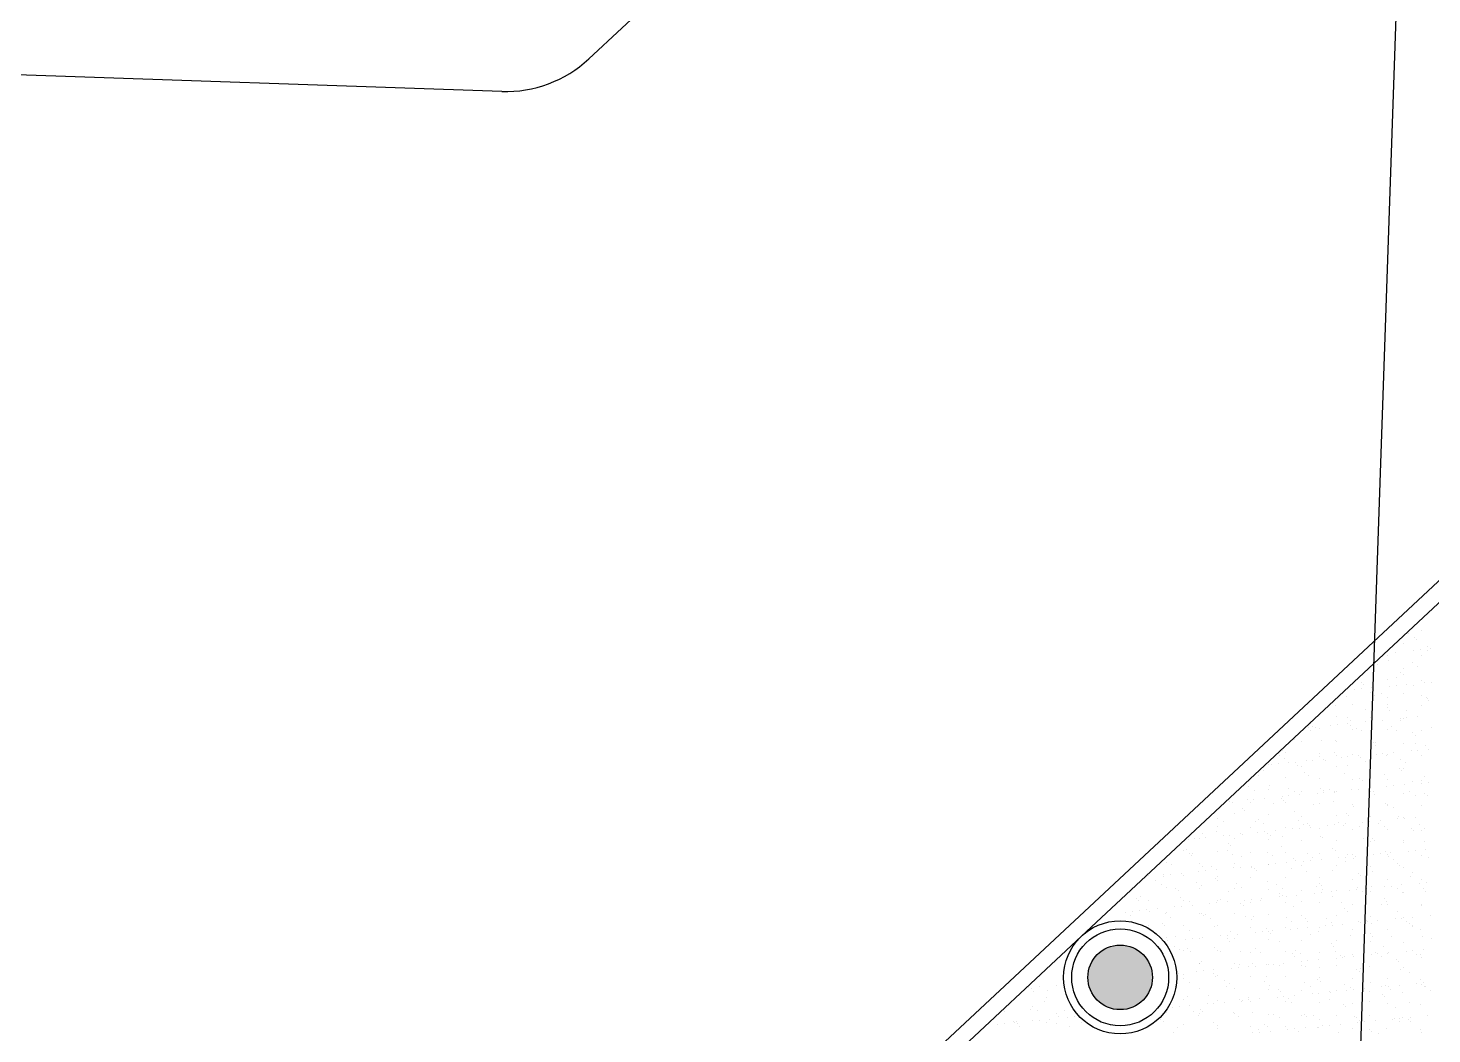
# Model space of a CAD drawing. Extents: x -28 to 149, y -33 to 76.
# Drawn here: x 112.03 to 120.72, y 3.62 to 9.85 of the extents above; entities that cross this region are included whole.
import ezdxf

# ---------------------------------------------------------------- set-up
doc = ezdxf.new("R2010")
doc.units = 0
doc.layers.add('arq-proyección edificios anexos', color=250, linetype='Continuous')

# ---------------------------------------------------------------- blocks, each defined once
blk = doc.blocks.new('Torre Sur')
h = blk.add_hatch(color=256)
h.paths.add_polyline_path([(43.9042, 5.1961), (43.7043, 5.203), (43.6975, 5.0031, 0.414214)])
h.paths.add_polyline_path([(43.7112, 5.4029), (43.7043, 5.203), (43.9042, 5.1961, 0.414214)])
h.paths.add_polyline_path([(43.7112, 5.4029, 0.414214), (43.5045, 5.2098), (43.7043, 5.203)])
h.paths.add_polyline_path([(43.7043, 5.203), (43.5045, 5.2098, 0.414214), (43.6975, 5.0031)])
for p, q in [((45.6324, 17.6426), (45.1348, 3.1527)), ((42.9093, 13.2168), (40.4158, 10.8889)), ((39.8782, 10.6875), (33.3942, 10.9102)), ((46.2309, 8.1774), (40.3344, 2.6724)), ((46.2992, 8.1043), (43.4655, 5.4588)), ((45.4892, 7.3323), (45.4892, 7.3323)), ((45.5242, 7.3071), (45.5242, 7.3071)), ((45.5686, 7.3483), (45.5686, 7.3483)), ((45.4102, 7.2155), (45.4102, 7.2155)), ((45.4579, 7.2693), (45.4579, 7.2693)), ((45.5193, 7.2261), (45.5193, 7.2261)), ((45.5385, 7.2931), (45.5385, 7.2931)), ((45.5611, 7.2301), (45.5611, 7.2301)), ((45.6059, 7.227), (45.6059, 7.227)), ((45.6079, 7.2508), (45.6079, 7.2508)), ((45.6264, 7.2364), (45.6264, 7.2364)), ((45.2531, 7.1231), (45.2531, 7.1231)), ((45.2979, 7.138), (45.2979, 7.138)), ((45.3449, 7.2092), (45.3449, 7.2092)), ((45.3589, 7.1986), (45.3589, 7.1986)), ((45.3631, 7.1651), (45.3631, 7.1651)), ((45.5139, 7.1525), (45.5139, 7.1525)), ((45.5469, 7.1299), (45.5469, 7.1299)), ((45.5683, 7.1941), (45.5683, 7.1941)), ((45.3587, 7.0444), (45.3587, 7.0444)), ((45.4166, 7.0565), (45.4166, 7.0565)), ((45.4402, 7.0894), (45.4402, 7.0894)), ((45.4545, 7.0754), (45.4545, 7.0754)), ((45.4576, 7.1151), (45.4576, 7.1151)), ((45.568, 7.0399), (45.568, 7.0399)), ((45.1538, 6.9843), (45.1538, 6.9843)), ((45.1956, 6.9884), (45.1956, 6.9884)), ((45.1974, 7.0275), (45.1974, 7.0275)), ((45.2117, 7.0135), (45.2117, 7.0135)), ((45.2529, 6.9688), (45.2529, 6.9688)), ((45.2609, 6.9947), (45.2609, 6.9947)), ((45.3226, 6.9582), (45.3226, 6.9582)), ((45.37, 7.0053), (45.37, 7.0053)), ((45.4118, 7.0093), (45.4118, 7.0093)), ((45.4574, 6.9608), (45.4574, 6.9608)), ((45.4771, 7.0157), (45.4771, 7.0157)), ((45.5218, 7.0093), (45.5218, 7.0093)), ((45.5716, 6.9501), (45.5716, 6.9501)), ((45.5862, 7.0262), (45.5862, 7.0262)), ((45.628, 7.0303), (45.628, 7.0303)), ((45.0363, 6.8854), (45.0363, 6.8854)), ((45.1066, 6.9437), (45.1066, 6.9437)), ((45.1422, 6.8898), (45.1422, 6.8898)), ((45.2791, 6.9473), (45.2791, 6.9473)), ((45.3556, 6.9356), (45.3556, 6.9356)), ((45.3561, 6.8717), (45.3561, 6.8717)), ((45.3584, 6.8902), (45.3584, 6.8902)), ((45.5678, 6.8857), (45.5678, 6.8857)), ((45.5989, 6.9336), (45.5989, 6.9336)), ((45.6046, 6.9275), (45.6046, 6.9275)), ((45.6132, 6.9196), (45.6132, 6.9196)), ((45.0432, 6.8191), (45.0432, 6.8191)), ((45.1134, 6.8098), (45.1134, 6.8098)), ((45.1277, 6.7958), (45.1277, 6.7958)), ((45.2208, 6.7845), (45.2208, 6.7845)), ((45.2253, 6.8622), (45.2253, 6.8622)), ((45.2526, 6.8146), (45.2526, 6.8146)), ((45.2626, 6.7886), (45.2626, 6.7886)), ((45.3279, 6.7949), (45.3279, 6.7949)), ((45.3704, 6.8577), (45.3704, 6.8577)), ((45.437, 6.8055), (45.437, 6.8055)), ((45.4378, 6.7916), (45.4378, 6.7916)), ((45.4571, 6.8066), (45.4571, 6.8066)), ((45.4743, 6.8541), (45.4743, 6.8541)), ((45.4788, 6.8095), (45.4788, 6.8095)), ((45.5441, 6.8158), (45.5441, 6.8158)), ((44.8706, 6.7479), (44.8706, 6.7479)), ((44.8823, 6.772), (44.8823, 6.772)), ((44.8849, 6.7338), (44.8849, 6.7338)), ((44.8955, 6.753), (44.8955, 6.753)), ((44.9153, 6.7493), (44.9153, 6.7493)), ((44.9375, 6.7436), (44.9375, 6.7436)), ((45.0046, 6.7636), (45.0046, 6.7636)), ((45.0464, 6.7676), (45.0464, 6.7676)), ((45.1117, 6.7739), (45.1117, 6.7739)), ((45.1313, 6.7639), (45.1313, 6.7639)), ((45.142, 6.7356), (45.142, 6.7356)), ((45.1643, 6.7412), (45.1643, 6.7412)), ((45.195, 6.7296), (45.195, 6.7296)), ((45.3582, 6.7359), (45.3582, 6.7359)), ((45.3803, 6.7558), (45.3803, 6.7558)), ((45.4133, 6.7331), (45.4133, 6.7331)), ((45.5149, 6.7159), (45.5149, 6.7159)), ((45.5291, 6.7019), (45.5291, 6.7019)), ((45.5675, 6.7314), (45.5675, 6.7314)), ((45.6293, 6.7477), (45.6293, 6.7477)), ((44.7095, 6.6058), (44.7095, 6.6058)), ((44.785, 6.6759), (44.785, 6.6759)), ((44.8268, 6.6645), (44.8268, 6.6645)), ((44.9523, 6.6677), (44.9523, 6.6677)), ((45.034, 6.6678), (45.034, 6.6678)), ((45.043, 6.6649), (45.043, 6.6649)), ((45.2524, 6.6604), (45.2524, 6.6604)), ((45.2721, 6.654), (45.2721, 6.654)), ((45.283, 6.6598), (45.283, 6.6598)), ((45.2864, 6.64), (45.2864, 6.64)), ((45.4569, 6.6524), (45.4569, 6.6524)), ((45.5039, 6.6056), (45.5039, 6.6056)), ((45.532, 6.6517), (45.532, 6.6517)), ((45.5457, 6.6097), (45.5457, 6.6097)), ((45.5965, 6.6358), (45.5965, 6.6358)), ((45.611, 6.616), (45.611, 6.616)), ((44.622, 6.5183), (44.622, 6.5183)), ((44.6392, 6.5218), (44.6392, 6.5218)), ((44.681, 6.5259), (44.681, 6.5259)), ((44.691, 6.5777), (44.691, 6.5777)), ((44.724, 6.555), (44.724, 6.555)), ((44.7278, 6.5939), (44.7278, 6.5939)), ((44.7463, 6.5322), (44.7463, 6.5322)), ((44.7866, 6.5301), (44.7866, 6.5301)), ((44.8009, 6.5161), (44.8009, 6.5161)), ((44.8553, 6.5428), (44.8553, 6.5428)), ((44.8972, 6.5468), (44.8972, 6.5468)), ((44.9372, 6.5894), (44.9372, 6.5894)), ((44.94, 6.5696), (44.94, 6.5696)), ((44.9624, 6.5532), (44.9624, 6.5532)), ((44.973, 6.5469), (44.973, 6.5469)), ((45.0293, 6.5921), (45.0293, 6.5921)), ((45.0436, 6.5781), (45.0436, 6.5781)), ((45.0715, 6.5637), (45.0715, 6.5637)), ((45.1133, 6.5678), (45.1133, 6.5678)), ((45.1417, 6.5814), (45.1417, 6.5814)), ((45.1786, 6.5741), (45.1786, 6.5741)), ((45.189, 6.5615), (45.189, 6.5615)), ((45.222, 6.5388), (45.222, 6.5388)), ((45.2877, 6.5847), (45.2877, 6.5847)), ((45.3295, 6.5887), (45.3295, 6.5887)), ((45.3537, 6.5738), (45.3537, 6.5738)), ((45.3579, 6.5817), (45.3579, 6.5817)), ((45.3948, 6.595), (45.3948, 6.595)), ((45.438, 6.5534), (45.438, 6.5534)), ((45.471, 6.5307), (45.471, 6.5307)), ((45.5673, 6.5772), (45.5673, 6.5772)), ((44.5581, 6.4542), (44.5581, 6.4542)), ((44.5937, 6.4816), (44.5937, 6.4816)), ((44.7276, 6.4396), (44.7276, 6.4396)), ((44.8265, 6.5103), (44.8265, 6.5103)), ((44.8427, 6.4735), (44.8427, 6.4735)), ((44.8682, 6.45), (44.8682, 6.45)), ((44.9369, 6.4351), (44.9369, 6.4351)), ((45.0427, 6.5107), (45.0427, 6.5107)), ((45.0917, 6.4654), (45.0917, 6.4654)), ((45.111, 6.5119), (45.111, 6.5119)), ((45.1881, 6.4363), (45.1881, 6.4363)), ((45.2521, 6.5062), (45.2521, 6.5062)), ((45.3407, 6.4573), (45.3407, 6.4573)), ((45.4308, 6.4982), (45.4308, 6.4982)), ((45.4451, 6.4842), (45.4451, 6.4842)), ((45.4566, 6.4982), (45.4566, 6.4982)), ((45.5897, 6.4492), (45.5897, 6.4492)), ((44.4997, 6.3833), (44.4997, 6.3833)), ((44.5327, 6.3607), (44.5327, 6.3607)), ((44.6218, 6.3641), (44.6218, 6.3641)), ((44.6255, 6.3881), (44.6255, 6.3881)), ((44.7487, 6.3752), (44.7487, 6.3752)), ((44.7817, 6.3526), (44.7817, 6.3526)), ((44.8263, 6.3561), (44.8263, 6.3561)), ((44.9223, 6.343), (44.9223, 6.343)), ((44.9453, 6.3744), (44.9453, 6.3744)), ((44.9596, 6.3603), (44.9596, 6.3603)), ((44.9641, 6.347), (44.9641, 6.347)), ((44.9977, 6.3671), (44.9977, 6.3671)), ((45.0294, 6.3533), (45.0294, 6.3533)), ((45.0307, 6.3445), (45.0307, 6.3445)), ((45.0425, 6.3565), (45.0425, 6.3565)), ((45.1385, 6.3639), (45.1385, 6.3639)), ((45.1414, 6.4271), (45.1414, 6.4271)), ((45.1803, 6.3679), (45.1803, 6.3679)), ((45.2023, 6.4223), (45.2023, 6.4223)), ((45.2456, 6.3743), (45.2456, 6.3743)), ((45.2467, 6.359), (45.2467, 6.359)), ((45.2519, 6.3519), (45.2519, 6.3519)), ((45.2697, 6.3561), (45.2697, 6.3561)), ((45.3547, 6.3848), (45.3547, 6.3848)), ((45.3577, 6.4275), (45.3577, 6.4275)), ((45.3965, 6.3889), (45.3965, 6.3889)), ((45.4564, 6.3439), (45.4564, 6.3439)), ((45.4618, 6.3952), (45.4618, 6.3952)), ((45.4957, 6.3509), (45.4957, 6.3509)), ((45.5125, 6.4181), (45.5125, 6.4181)), ((45.567, 6.423), (45.567, 6.423)), ((45.5709, 6.4058), (45.5709, 6.4058)), ((45.5895, 6.3424), (45.5895, 6.3424)), ((45.6127, 6.4098), (45.6127, 6.4098)), ((44.3808, 6.2905), (44.3808, 6.2905)), ((44.4024, 6.2873), (44.4024, 6.2873)), ((44.4899, 6.3011), (44.4899, 6.3011)), ((44.5111, 6.2851), (44.5111, 6.2851)), ((44.5317, 6.3051), (44.5317, 6.3051)), ((44.597, 6.3114), (44.597, 6.3114)), ((44.6514, 6.2792), (44.6514, 6.2792)), ((44.7025, 6.3124), (44.7025, 6.3124)), ((44.7061, 6.322), (44.7061, 6.322)), ((44.7168, 6.2984), (44.7168, 6.2984)), ((44.7273, 6.2854), (44.7273, 6.2854)), ((44.7479, 6.3261), (44.7479, 6.3261)), ((44.8132, 6.3324), (44.8132, 6.3324)), ((44.9004, 6.2711), (44.9004, 6.2711)), ((44.9367, 6.2809), (44.9367, 6.2809)), ((45.0269, 6.2942), (45.0269, 6.2942)), ((45.1412, 6.2729), (45.1412, 6.2729)), ((45.1494, 6.263), (45.1494, 6.263)), ((45.2797, 6.3364), (45.2797, 6.3364)), ((45.3468, 6.2805), (45.3468, 6.2805)), ((45.3574, 6.2733), (45.3574, 6.2733)), ((45.3611, 6.2665), (45.3611, 6.2665)), ((45.3984, 6.2549), (45.3984, 6.2549)), ((45.5287, 6.3283), (45.5287, 6.3283)), ((45.5668, 6.2687), (45.5668, 6.2687)), ((45.6038, 6.3284), (45.6038, 6.3284)), ((44.3084, 6.189), (44.3084, 6.189)), ((44.4122, 6.2144), (44.4122, 6.2144)), ((44.4598, 6.2505), (44.4598, 6.2505)), ((44.4741, 6.2365), (44.4741, 6.2365)), ((44.5414, 6.1704), (44.5414, 6.1704)), ((44.5574, 6.1809), (44.5574, 6.1809)), ((44.6215, 6.2099), (44.6215, 6.2099)), ((44.7842, 6.2323), (44.7842, 6.2323)), ((44.8064, 6.1728), (44.8064, 6.1728)), ((44.826, 6.2019), (44.826, 6.2019)), ((45.0422, 6.2022), (45.0422, 6.2022)), ((45.104, 6.2186), (45.104, 6.2186)), ((45.1183, 6.2046), (45.1183, 6.2046)), ((45.2472, 6.1681), (45.2472, 6.1681)), ((45.2516, 6.1977), (45.2516, 6.1977)), ((45.3125, 6.1744), (45.3125, 6.1744)), ((45.4216, 6.185), (45.4216, 6.185)), ((45.4284, 6.2003), (45.4284, 6.2003)), ((45.4561, 6.1897), (45.4561, 6.1897)), ((45.4634, 6.189), (45.4634, 6.189)), ((45.5287, 6.1954), (45.5287, 6.1954)), ((44.2111, 6.093), (44.2111, 6.093)), ((44.2987, 6.1085), (44.2987, 6.1085)), ((44.3064, 6.1388), (44.3064, 6.1388)), ((44.3414, 6.1664), (44.3414, 6.1664)), ((44.3825, 6.0843), (44.3825, 6.0843)), ((44.4478, 6.0907), (44.4478, 6.0907)), ((44.4601, 6.0849), (44.4601, 6.0849)), ((44.5109, 6.1308), (44.5109, 6.1308)), ((44.5569, 6.1012), (44.5569, 6.1012)), ((44.5904, 6.1583), (44.5904, 6.1583)), ((44.5987, 6.1053), (44.5987, 6.1053)), ((44.6185, 6.0947), (44.6185, 6.0947)), ((44.6328, 6.0807), (44.6328, 6.0807)), ((44.664, 6.1116), (44.664, 6.1116)), ((44.7271, 6.1312), (44.7271, 6.1312)), ((44.773, 6.1222), (44.773, 6.1222)), ((44.8148, 6.1262), (44.8148, 6.1262)), ((44.8394, 6.1502), (44.8394, 6.1502)), ((44.8613, 6.1566), (44.8613, 6.1566)), ((44.8755, 6.1426), (44.8755, 6.1426)), ((44.8801, 6.1325), (44.8801, 6.1325)), ((44.9364, 6.1267), (44.9364, 6.1267)), ((44.9892, 6.1431), (44.9892, 6.1431)), ((45.031, 6.1472), (45.031, 6.1472)), ((45.0554, 6.1647), (45.0554, 6.1647)), ((45.0884, 6.1421), (45.0884, 6.1421)), ((45.0963, 6.1535), (45.0963, 6.1535)), ((45.1409, 6.1187), (45.1409, 6.1187)), ((45.1857, 6.1384), (45.1857, 6.1384)), ((45.2054, 6.1641), (45.2054, 6.1641)), ((45.3044, 6.1566), (45.3044, 6.1566)), ((45.3374, 6.134), (45.3374, 6.134)), ((45.3571, 6.119), (45.3571, 6.119)), ((45.5055, 6.1247), (45.5055, 6.1247)), ((45.5198, 6.1107), (45.5198, 6.1107)), ((45.5534, 6.1485), (45.5534, 6.1485)), ((45.5665, 6.1145), (45.5665, 6.1145)), ((45.5864, 6.1259), (45.5864, 6.1259)), ((44.1171, 5.9947), (44.1171, 5.9947)), ((44.1245, 6.0593), (44.1245, 6.0593)), ((44.1663, 6.0634), (44.1663, 6.0634)), ((44.1957, 6.0598), (44.1957, 6.0598)), ((44.2316, 6.0697), (44.2316, 6.0697)), ((44.3407, 6.0803), (44.3407, 6.0803)), ((44.3757, 6.0328), (44.3757, 6.0328)), ((44.39, 6.0188), (44.39, 6.0188)), ((44.4119, 6.0602), (44.4119, 6.0602)), ((44.6213, 6.0556), (44.6213, 6.0556)), ((44.7001, 6.0146), (44.7001, 6.0146)), ((44.7091, 6.0768), (44.7091, 6.0768)), ((44.8258, 6.0476), (44.8258, 6.0476)), ((44.9429, 6.0765), (44.9429, 6.0765)), ((44.9581, 6.0687), (44.9581, 6.0687)), ((45.02, 6.0009), (45.02, 6.0009)), ((45.042, 6.048), (45.042, 6.048)), ((45.2071, 6.0606), (45.2071, 6.0606)), ((45.2514, 6.0435), (45.2514, 6.0435)), ((45.2627, 6.0628), (45.2627, 6.0628)), ((45.277, 6.0488), (45.277, 6.0488)), ((45.4558, 6.0355), (45.4558, 6.0355)), ((45.4561, 6.0525), (45.4561, 6.0525)), ((45.5871, 6.0446), (45.5871, 6.0446)), ((45.5956, 5.9955), (45.5956, 5.9955)), ((43.9909, 5.9136), (43.9909, 5.9136)), ((44.0967, 5.9891), (44.0967, 5.9891)), ((44.133, 5.9709), (44.133, 5.9709)), ((44.1473, 5.9569), (44.1473, 5.9569)), ((44.1501, 5.972), (44.1501, 5.972)), ((44.3061, 5.9846), (44.3061, 5.9846)), ((44.3661, 5.9866), (44.3661, 5.9866)), ((44.3991, 5.9639), (44.3991, 5.9639)), ((44.4574, 5.9527), (44.4574, 5.9527)), ((44.5106, 5.9766), (44.5106, 5.9766)), ((44.6151, 5.9785), (44.6151, 5.9785)), ((44.6481, 5.9558), (44.6481, 5.9558)), ((44.7268, 5.977), (44.7268, 5.977)), ((44.7309, 5.9118), (44.7309, 5.9118)), ((44.7772, 5.9389), (44.7772, 5.9389)), ((44.7915, 5.9249), (44.7915, 5.9249)), ((44.84, 5.9223), (44.84, 5.9223)), ((44.8641, 5.9704), (44.8641, 5.9704)), ((44.8818, 5.9264), (44.8818, 5.9264)), ((44.8971, 5.9477), (44.8971, 5.9477)), ((44.9362, 5.9724), (44.9362, 5.9724)), ((44.9471, 5.9327), (44.9471, 5.9327)), ((45.0343, 5.9868), (45.0343, 5.9868)), ((45.0562, 5.9433), (45.0562, 5.9433)), ((45.098, 5.9473), (45.098, 5.9473)), ((45.1016, 5.9207), (45.1016, 5.9207)), ((45.1131, 5.9623), (45.1131, 5.9623)), ((45.1407, 5.9644), (45.1407, 5.9644)), ((45.1461, 5.9396), (45.1461, 5.9396)), ((45.1633, 5.9537), (45.1633, 5.9537)), ((45.2724, 5.9642), (45.2724, 5.9642)), ((45.3142, 5.9683), (45.3142, 5.9683)), ((45.3444, 5.9826), (45.3444, 5.9826)), ((45.3569, 5.9648), (45.3569, 5.9648)), ((45.3621, 5.9542), (45.3621, 5.9542)), ((45.3795, 5.9746), (45.3795, 5.9746)), ((45.3951, 5.9315), (45.3951, 5.9315)), ((45.4215, 5.907), (45.4215, 5.907)), ((45.4885, 5.9852), (45.4885, 5.9852)), ((45.5303, 5.9892), (45.5303, 5.9892)), ((45.5663, 5.9603), (45.5663, 5.9603)), ((45.6111, 5.9461), (45.6111, 5.9461)), ((43.8661, 5.828), (43.8661, 5.828)), ((43.8803, 5.8345), (43.8803, 5.8345)), ((43.9719, 5.8288), (43.9719, 5.8288)), ((43.9752, 5.8386), (43.9752, 5.8386)), ((44.017, 5.8426), (44.017, 5.8426)), ((44.0198, 5.8986), (44.0198, 5.8986)), ((44.0823, 5.8489), (44.0823, 5.8489)), ((44.0965, 5.8349), (44.0965, 5.8349)), ((44.1914, 5.8595), (44.1914, 5.8595)), ((44.1954, 5.9056), (44.1954, 5.9056)), ((44.2146, 5.8908), (44.2146, 5.8908)), ((44.2332, 5.8636), (44.2332, 5.8636)), ((44.2688, 5.8905), (44.2688, 5.8905)), ((44.2985, 5.8699), (44.2985, 5.8699)), ((44.3059, 5.8304), (44.3059, 5.8304)), ((44.4076, 5.8805), (44.4076, 5.8805)), ((44.4116, 5.9059), (44.4116, 5.9059)), ((44.4494, 5.8845), (44.4494, 5.8845)), ((44.5103, 5.8224), (44.5103, 5.8224)), ((44.5147, 5.8908), (44.5147, 5.8908)), ((44.5178, 5.8824), (44.5178, 5.8824)), ((44.5345, 5.877), (44.5345, 5.877)), ((44.5487, 5.863), (44.5487, 5.863)), ((44.621, 5.9014), (44.621, 5.9014)), ((44.6238, 5.9014), (44.6238, 5.9014)), ((44.6656, 5.9054), (44.6656, 5.9054)), ((44.7266, 5.8227), (44.7266, 5.8227)), ((44.7668, 5.8743), (44.7668, 5.8743)), ((44.8255, 5.8934), (44.8255, 5.8934)), ((44.8589, 5.8588), (44.8589, 5.8588)), ((45.0158, 5.8662), (45.0158, 5.8662)), ((45.0417, 5.8938), (45.0417, 5.8938)), ((45.1787, 5.8451), (45.1787, 5.8451)), ((45.193, 5.8311), (45.193, 5.8311)), ((45.2511, 5.8893), (45.2511, 5.8893)), ((45.2648, 5.8581), (45.2648, 5.8581)), ((45.4357, 5.893), (45.4357, 5.893)), ((45.4556, 5.8812), (45.4556, 5.8812)), ((45.5031, 5.8268), (45.5031, 5.8268)), ((45.5138, 5.85), (45.5138, 5.85)), ((43.9258, 5.8003), (43.9258, 5.8003)), ((43.9588, 5.7777), (43.9588, 5.7777)), ((43.9907, 5.7593), (43.9907, 5.7593)), ((44.0489, 5.7532), (44.0489, 5.7532)), ((44.0632, 5.7392), (44.0632, 5.7392)), ((44.1748, 5.7922), (44.1748, 5.7922)), ((44.1952, 5.7513), (44.1952, 5.7513)), ((44.2078, 5.7696), (44.2078, 5.7696)), ((44.2917, 5.8151), (44.2917, 5.8151)), ((44.306, 5.8011), (44.306, 5.8011)), ((44.3733, 5.735), (44.3733, 5.735)), ((44.4114, 5.7517), (44.4114, 5.7517)), ((44.4238, 5.7841), (44.4238, 5.7841)), ((44.4568, 5.7615), (44.4568, 5.7615)), ((44.6161, 5.7969), (44.6161, 5.7969)), ((44.6208, 5.7472), (44.6208, 5.7472)), ((44.6728, 5.776), (44.6728, 5.776)), ((44.7058, 5.7534), (44.7058, 5.7534)), ((44.8253, 5.7392), (44.8253, 5.7392)), ((44.9218, 5.7679), (44.9218, 5.7679)), ((44.9359, 5.8182), (44.9359, 5.8182)), ((44.9359, 5.7831), (44.9359, 5.7831)), ((44.9502, 5.7691), (44.9502, 5.7691)), ((44.9548, 5.7453), (44.9548, 5.7453)), ((45.0415, 5.7395), (45.0415, 5.7395)), ((45.1231, 5.7434), (45.1231, 5.7434)), ((45.1404, 5.8102), (45.1404, 5.8102)), ((45.1649, 5.7475), (45.1649, 5.7475)), ((45.1708, 5.7598), (45.1708, 5.7598)), ((45.2038, 5.7372), (45.2038, 5.7372)), ((45.2302, 5.7538), (45.2302, 5.7538)), ((45.2508, 5.735), (45.2508, 5.735)), ((45.2603, 5.7649), (45.2603, 5.7649)), ((45.3393, 5.7644), (45.3393, 5.7644)), ((45.3566, 5.8106), (45.3566, 5.8106)), ((45.3811, 5.7684), (45.3811, 5.7684)), ((45.4198, 5.7517), (45.4198, 5.7517)), ((45.4464, 5.7748), (45.4464, 5.7748)), ((45.5555, 5.7853), (45.5555, 5.7853)), ((45.566, 5.8061), (45.566, 5.8061)), ((45.5802, 5.7512), (45.5802, 5.7512)), ((45.5944, 5.7372), (45.5944, 5.7372)), ((45.5973, 5.7894), (45.5973, 5.7894)), ((43.8062, 5.6913), (43.8062, 5.6913)), ((43.8205, 5.6773), (43.8205, 5.6773)), ((43.8285, 5.7043), (43.8285, 5.7043)), ((43.88, 5.6803), (43.88, 5.6803)), ((44.0775, 5.6962), (44.0775, 5.6962)), ((44.0962, 5.6807), (44.0962, 5.6807)), ((44.1306, 5.673), (44.1306, 5.673)), ((44.1493, 5.6491), (44.1493, 5.6491)), ((44.2584, 5.6597), (44.2584, 5.6597)), ((44.3002, 5.6637), (44.3002, 5.6637)), ((44.3056, 5.6762), (44.3056, 5.6762)), ((44.3265, 5.6881), (44.3265, 5.6881)), ((44.3655, 5.67), (44.3655, 5.67)), ((44.4504, 5.6593), (44.4504, 5.6593)), ((44.4745, 5.6806), (44.4745, 5.6806)), ((44.5101, 5.6681), (44.5101, 5.6681)), ((44.5163, 5.6847), (44.5163, 5.6847)), ((44.5755, 5.68), (44.5755, 5.68)), ((44.5816, 5.691), (44.5816, 5.691)), ((44.6907, 5.7016), (44.6907, 5.7016)), ((44.6932, 5.7212), (44.6932, 5.7212)), ((44.7075, 5.7072), (44.7075, 5.7072)), ((44.7263, 5.6685), (44.7263, 5.6685)), ((44.7325, 5.7056), (44.7325, 5.7056)), ((44.7978, 5.7119), (44.7978, 5.7119)), ((44.8245, 5.6719), (44.8245, 5.6719)), ((44.9069, 5.7225), (44.9069, 5.7225)), ((44.9357, 5.664), (44.9357, 5.664)), ((44.9487, 5.7265), (44.9487, 5.7265)), ((45.014, 5.7329), (45.014, 5.7329)), ((45.0176, 5.703), (45.0176, 5.703)), ((45.0735, 5.6638), (45.0735, 5.6638)), ((45.1402, 5.656), (45.1402, 5.656)), ((45.3225, 5.6557), (45.3225, 5.6557)), ((45.3374, 5.6893), (45.3374, 5.6893)), ((45.3517, 5.6753), (45.3517, 5.6753)), ((45.3564, 5.6563), (45.3564, 5.6563)), ((45.4528, 5.7291), (45.4528, 5.7291)), ((45.4553, 5.727), (45.4553, 5.727)), ((45.5658, 5.6518), (45.5658, 5.6518)), ((45.5715, 5.6476), (45.5715, 5.6476)), ((43.7345, 5.606), (43.7345, 5.606)), ((43.7675, 5.5834), (43.7675, 5.5834)), ((43.7811, 5.6096), (43.7811, 5.6096)), ((43.826, 5.6178), (43.826, 5.6178)), ((43.8678, 5.6218), (43.8678, 5.6218)), ((43.8878, 5.6111), (43.8878, 5.6111)), ((43.9331, 5.6282), (43.9331, 5.6282)), ((43.9835, 5.5979), (43.9835, 5.5979)), ((43.9904, 5.6051), (43.9904, 5.6051)), ((44.0165, 5.5753), (44.0165, 5.5753)), ((44.0422, 5.6387), (44.0422, 5.6387)), ((44.084, 5.6428), (44.084, 5.6428)), ((44.1949, 5.5971), (44.1949, 5.5971)), ((44.2077, 5.5974), (44.2077, 5.5974)), ((44.2219, 5.5834), (44.2219, 5.5834)), ((44.2325, 5.5898), (44.2325, 5.5898)), ((44.2655, 5.5672), (44.2655, 5.5672)), ((44.4111, 5.5975), (44.4111, 5.5975)), ((44.4647, 5.6453), (44.4647, 5.6453)), ((44.4815, 5.5817), (44.4815, 5.5817)), ((44.5321, 5.5792), (44.5321, 5.5792)), ((44.6205, 5.593), (44.6205, 5.593)), ((44.7305, 5.5736), (44.7305, 5.5736)), ((44.7748, 5.6411), (44.7748, 5.6411)), ((44.825, 5.585), (44.825, 5.585)), ((44.8519, 5.5654), (44.8519, 5.5654)), ((44.9795, 5.5655), (44.9795, 5.5655)), ((45.0412, 5.5853), (45.0412, 5.5853)), ((45.0947, 5.6274), (45.0947, 5.6274)), ((45.1089, 5.6133), (45.1089, 5.6133)), ((45.2506, 5.5808), (45.2506, 5.5808)), ((45.4062, 5.5645), (45.4062, 5.5645)), ((45.4191, 5.6091), (45.4191, 5.6091)), ((45.448, 5.5686), (45.448, 5.5686)), ((45.4551, 5.5728), (45.4551, 5.5728)), ((45.5133, 5.5749), (45.5133, 5.5749)), ((45.6224, 5.5855), (45.6224, 5.5855)), ((43.8798, 5.5261), (43.8798, 5.5261)), ((43.9649, 5.5355), (43.9649, 5.5355)), ((43.9792, 5.5215), (43.9792, 5.5215)), ((44.096, 5.5264), (44.096, 5.5264)), ((44.1352, 5.4938), (44.1352, 5.4938)), ((44.2893, 5.5173), (44.2893, 5.5173)), ((44.3053, 5.5219), (44.3053, 5.5219)), ((44.3842, 5.4857), (44.3842, 5.4857)), ((44.5098, 5.5139), (44.5098, 5.5139)), ((44.5145, 5.5591), (44.5145, 5.5591)), ((44.5415, 5.4808), (44.5415, 5.4808)), ((44.5833, 5.4848), (44.5833, 5.4848)), ((44.6091, 5.5035), (44.6091, 5.5035)), ((44.6234, 5.4895), (44.6234, 5.4895)), ((44.6332, 5.4776), (44.6332, 5.4776)), ((44.6486, 5.4912), (44.6486, 5.4912)), ((44.726, 5.5143), (44.726, 5.5143)), ((44.7577, 5.5017), (44.7577, 5.5017)), ((44.7635, 5.551), (44.7635, 5.551)), ((44.7995, 5.5058), (44.7995, 5.5058)), ((44.8648, 5.5121), (44.8648, 5.5121)), ((44.8662, 5.5514), (44.8662, 5.5514)), ((44.9335, 5.4853), (44.9335, 5.4853)), ((44.9354, 5.5098), (44.9354, 5.5098)), ((44.9739, 5.5227), (44.9739, 5.5227)), ((45.0125, 5.5429), (45.0125, 5.5429)), ((45.0157, 5.5267), (45.0157, 5.5267)), ((45.081, 5.533), (45.081, 5.533)), ((45.1399, 5.5018), (45.1399, 5.5018)), ((45.1763, 5.5472), (45.1763, 5.5472)), ((45.19, 5.5436), (45.19, 5.5436)), ((45.2285, 5.5574), (45.2285, 5.5574)), ((45.2319, 5.5477), (45.2319, 5.5477)), ((45.2615, 5.5348), (45.2615, 5.5348)), ((45.2971, 5.554), (45.2971, 5.554)), ((45.3561, 5.5021), (45.3561, 5.5021)), ((45.4775, 5.5493), (45.4775, 5.5493)), ((45.4961, 5.5335), (45.4961, 5.5335)), ((45.5104, 5.5195), (45.5104, 5.5195)), ((45.5105, 5.5267), (45.5105, 5.5267)), ((45.5655, 5.4976), (45.5655, 5.4976)), ((43.4655, 5.4588), (40.4026, 2.5993)), ((43.9902, 5.4509), (43.9902, 5.4509)), ((44, 5.4283), (44, 5.4283)), ((44.0412, 5.3955), (44.0412, 5.3955)), ((44.0465, 5.4553), (44.0465, 5.4553)), ((44.1091, 5.4389), (44.1091, 5.4389)), ((44.1509, 5.4429), (44.1509, 5.4429)), ((44.1947, 5.4429), (44.1947, 5.4429)), ((44.2162, 5.4493), (44.2162, 5.4493)), ((44.2902, 5.3874), (44.2902, 5.3874)), ((44.3253, 5.4598), (44.3253, 5.4598)), ((44.3664, 5.4416), (44.3664, 5.4416)), ((44.3671, 5.4639), (44.3671, 5.4639)), ((44.3807, 5.4276), (44.3807, 5.4276)), ((44.4109, 5.4432), (44.4109, 5.4432)), ((44.4324, 5.4702), (44.4324, 5.4702)), ((44.6203, 5.4387), (44.6203, 5.4387)), ((44.6908, 5.4234), (44.6908, 5.4234)), ((44.8247, 5.4307), (44.8247, 5.4307)), ((44.8822, 5.4695), (44.8822, 5.4695)), ((45.0106, 5.4097), (45.0106, 5.4097)), ((45.0249, 5.3956), (45.0249, 5.3956)), ((45.041, 5.4311), (45.041, 5.4311)), ((45.1312, 5.4614), (45.1312, 5.4614)), ((45.2503, 5.4266), (45.2503, 5.4266)), ((45.2534, 5.4716), (45.2534, 5.4716)), ((45.2676, 5.4576), (45.2676, 5.4576)), ((45.335, 5.3914), (45.335, 5.3914)), ((45.3802, 5.4533), (45.3802, 5.4533)), ((45.4548, 5.4186), (45.4548, 5.4186)), ((45.5778, 5.4533), (45.5778, 5.4533)), ((45.6292, 5.4452), (45.6292, 5.4452)), ((44.0742, 5.3728), (44.0742, 5.3728)), ((44.0957, 5.3722), (44.0957, 5.3722)), ((44.1236, 5.3797), (44.1236, 5.3797)), ((44.1379, 5.3657), (44.1379, 5.3657)), ((44.2053, 5.2995), (44.2053, 5.2995)), ((44.3051, 5.3677), (44.3051, 5.3677)), ((44.3232, 5.3647), (44.3232, 5.3647)), ((44.448, 5.3615), (44.448, 5.3615)), ((44.5096, 5.3597), (44.5096, 5.3597)), ((44.5392, 5.3793), (44.5392, 5.3793)), ((44.5722, 5.3566), (44.5722, 5.3566)), ((44.7258, 5.3601), (44.7258, 5.3601)), ((44.7679, 5.3477), (44.7679, 5.3477)), ((44.7821, 5.3337), (44.7821, 5.3337)), ((44.7882, 5.3712), (44.7882, 5.3712)), ((44.8212, 5.3485), (44.8212, 5.3485)), ((44.8246, 5.3019), (44.8246, 5.3019)), ((44.8664, 5.3059), (44.8664, 5.3059)), ((44.9317, 5.3123), (44.9317, 5.3123)), ((44.9352, 5.3555), (44.9352, 5.3555)), ((45.0372, 5.3631), (45.0372, 5.3631)), ((45.0408, 5.3228), (45.0408, 5.3228)), ((45.0702, 5.3404), (45.0702, 5.3404)), ((45.0826, 5.3269), (45.0826, 5.3269)), ((45.0923, 5.3295), (45.0923, 5.3295)), ((45.1397, 5.3475), (45.1397, 5.3475)), ((45.1479, 5.3332), (45.1479, 5.3332)), ((45.257, 5.3438), (45.257, 5.3438)), ((45.2862, 5.355), (45.2862, 5.355)), ((45.2988, 5.3478), (45.2988, 5.3478)), ((45.3192, 5.3323), (45.3192, 5.3323)), ((45.3559, 5.3479), (45.3559, 5.3479)), ((45.3641, 5.3541), (45.3641, 5.3541)), ((45.4121, 5.3158), (45.4121, 5.3158)), ((45.4264, 5.3018), (45.4264, 5.3018)), ((45.4732, 5.3647), (45.4732, 5.3647)), ((45.515, 5.3688), (45.515, 5.3688)), ((45.5352, 5.3469), (45.5352, 5.3469)), ((45.5652, 5.3434), (45.5652, 5.3434)), ((45.5682, 5.3243), (45.5682, 5.3243)), ((45.5803, 5.3751), (45.5803, 5.3751)), ((44.067, 5.2285), (44.067, 5.2285)), ((44.0955, 5.218), (44.0955, 5.218)), ((44.176, 5.2391), (44.176, 5.2391)), ((44.1929, 5.2913), (44.1929, 5.2913)), ((44.1944, 5.2887), (44.1944, 5.2887)), ((44.2179, 5.2431), (44.2179, 5.2431)), ((44.2823, 5.2239), (44.2823, 5.2239)), ((44.2831, 5.2494), (44.2831, 5.2494)), ((44.3048, 5.2135), (44.3048, 5.2135)), ((44.3922, 5.26), (44.3922, 5.26)), ((44.4106, 5.289), (44.4106, 5.289)), ((44.434, 5.264), (44.434, 5.264)), ((44.4419, 5.2832), (44.4419, 5.2832)), ((44.4993, 5.2704), (44.4993, 5.2704)), ((44.5251, 5.2858), (44.5251, 5.2858)), ((44.5394, 5.2718), (44.5394, 5.2718)), ((44.6084, 5.2809), (44.6084, 5.2809)), ((44.62, 5.2845), (44.62, 5.2845)), ((44.6502, 5.285), (44.6502, 5.285)), ((44.6909, 5.2752), (44.6909, 5.2752)), ((44.7155, 5.2913), (44.7155, 5.2913)), ((44.8245, 5.2765), (44.8245, 5.2765)), ((44.8495, 5.2676), (44.8495, 5.2676)), ((44.9399, 5.2671), (44.9399, 5.2671)), ((45.0407, 5.2769), (45.0407, 5.2769)), ((45.1693, 5.2539), (45.1693, 5.2539)), ((45.1836, 5.2398), (45.1836, 5.2398)), ((45.1889, 5.259), (45.1889, 5.259)), ((45.2501, 5.2723), (45.2501, 5.2723)), ((45.4379, 5.2509), (45.4379, 5.2509)), ((45.4546, 5.2643), (45.4546, 5.2643)), ((45.4937, 5.2356), (45.4937, 5.2356)), ((43.1369, 5.1384), (43.1369, 5.1384)), ((43.1502, 5.1591), (43.1502, 5.1591)), ((43.1526, 5.132), (43.1526, 5.132)), ((43.2022, 5.1447), (43.2022, 5.1447)), ((43.3113, 5.1553), (43.3113, 5.1553)), ((43.3531, 5.1593), (43.3531, 5.1593)), ((44.0539, 5.148), (44.0539, 5.148)), ((44.0989, 5.1931), (44.0989, 5.1931)), ((44.1319, 5.1704), (44.1319, 5.1704)), ((44.1942, 5.1344), (44.1942, 5.1344)), ((44.2966, 5.2099), (44.2966, 5.2099)), ((44.3479, 5.185), (44.3479, 5.185)), ((44.364, 5.1438), (44.364, 5.1438)), ((44.3809, 5.1623), (44.3809, 5.1623)), ((44.4104, 5.1348), (44.4104, 5.1348)), ((44.5093, 5.2055), (44.5093, 5.2055)), ((44.5969, 5.1769), (44.5969, 5.1769)), ((44.6067, 5.2057), (44.6067, 5.2057)), ((44.6197, 5.1303), (44.6197, 5.1303)), ((44.6299, 5.1542), (44.6299, 5.1542)), ((44.6838, 5.13), (44.6838, 5.13)), ((44.7255, 5.2058), (44.7255, 5.2058)), ((44.8459, 5.1688), (44.8459, 5.1688)), ((44.8789, 5.1461), (44.8789, 5.1461)), ((44.9266, 5.1919), (44.9266, 5.1919)), ((44.9349, 5.2013), (44.9349, 5.2013)), ((44.9408, 5.1779), (44.9408, 5.1779)), ((45.0949, 5.1607), (45.0949, 5.1607)), ((45.1279, 5.138), (45.1279, 5.138)), ((45.1394, 5.1933), (45.1394, 5.1933)), ((45.1495, 5.127), (45.1495, 5.127)), ((45.2148, 5.1334), (45.2148, 5.1334)), ((45.251, 5.1737), (45.251, 5.1737)), ((45.3239, 5.1439), (45.3239, 5.1439)), ((45.3439, 5.1526), (45.3439, 5.1526)), ((45.3556, 5.1937), (45.3556, 5.1937)), ((45.3657, 5.148), (45.3657, 5.148)), ((45.3769, 5.1299), (45.3769, 5.1299)), ((45.431, 5.1543), (45.431, 5.1543)), ((45.5401, 5.1649), (45.5401, 5.1649)), ((45.565, 5.1891), (45.565, 5.1891)), ((45.5708, 5.16), (45.5708, 5.16)), ((45.5819, 5.1689), (45.5819, 5.1689)), ((45.5851, 5.146), (45.5851, 5.146)), ((45.5929, 5.1445), (45.5929, 5.1445)), ((43.1669, 5.118), (43.1669, 5.118)), ((43.2342, 5.0519), (43.2342, 5.0519)), ((43.2489, 5.0756), (43.2489, 5.0756)), ((43.2546, 5.1213), (43.2546, 5.1213)), ((44.0952, 5.0638), (44.0952, 5.0638)), ((44.1212, 5.0818), (44.1212, 5.0818)), ((44.243, 5.0392), (44.243, 5.0392)), ((44.2506, 5.0889), (44.2506, 5.0889)), ((44.2848, 5.0433), (44.2848, 5.0433)), ((44.3046, 5.0592), (44.3046, 5.0592)), ((44.3501, 5.0496), (44.3501, 5.0496)), ((44.4411, 5.0681), (44.4411, 5.0681)), ((44.4553, 5.0541), (44.4553, 5.0541)), ((44.4592, 5.0602), (44.4592, 5.0602)), ((44.4996, 5.0808), (44.4996, 5.0808)), ((44.501, 5.0642), (44.501, 5.0642)), ((44.5091, 5.0512), (44.5091, 5.0512)), ((44.5663, 5.0705), (44.5663, 5.0705)), ((44.6754, 5.0811), (44.6754, 5.0811)), ((44.6981, 5.116), (44.6981, 5.116)), ((44.7172, 5.0852), (44.7172, 5.0852)), ((44.7253, 5.0516), (44.7253, 5.0516)), ((44.7486, 5.0727), (44.7486, 5.0727)), ((44.7655, 5.0499), (44.7655, 5.0499)), ((44.7825, 5.0915), (44.7825, 5.0915)), ((44.8242, 5.1223), (44.8242, 5.1223)), ((44.8916, 5.102), (44.8916, 5.102)), ((44.9334, 5.1061), (44.9334, 5.1061)), ((44.9347, 5.0471), (44.9347, 5.0471)), ((44.9976, 5.0646), (44.9976, 5.0646)), ((44.9987, 5.1124), (44.9987, 5.1124)), ((45.0082, 5.1118), (45.0082, 5.1118)), ((45.0405, 5.1226), (45.0405, 5.1226)), ((45.1077, 5.123), (45.1077, 5.123)), ((45.1392, 5.0391), (45.1392, 5.0391)), ((45.2466, 5.0565), (45.2466, 5.0565)), ((45.2498, 5.1181), (45.2498, 5.1181)), ((45.328, 5.0981), (45.328, 5.0981)), ((45.3423, 5.0841), (45.3423, 5.0841)), ((45.3554, 5.0394), (45.3554, 5.0394)), ((45.4543, 5.1101), (45.4543, 5.1101)), ((45.4956, 5.0484), (45.4956, 5.0484)), ((45.6259, 5.1218), (45.6259, 5.1218)), ((42.9915, 4.99), (42.9915, 4.99)), ((43.15, 5.0049), (43.15, 5.0049)), ((43.1606, 5.023), (43.1606, 5.023)), ((43.1936, 5.0004), (43.1936, 5.0004)), ((43.3113, 4.9762), (43.3113, 4.9762)), ((43.3256, 4.9622), (43.3256, 4.9622)), ((43.3593, 5.0004), (43.3593, 5.0004)), ((43.3782, 4.9555), (43.3782, 4.9555)), ((43.42, 4.9595), (43.42, 4.9595)), ((43.9894, 4.9882), (43.9894, 4.9882)), ((44.0268, 5.0183), (44.0268, 5.0183)), ((44.0686, 5.0223), (44.0686, 5.0223)), ((44.1339, 5.0287), (44.1339, 5.0287)), ((44.1566, 4.9906), (44.1566, 4.9906)), ((44.1896, 4.968), (44.1896, 4.968)), ((44.1939, 4.9802), (44.1939, 4.9802)), ((44.1983, 5.0062), (44.1983, 5.0062)), ((44.2126, 4.9922), (44.2126, 4.9922)), ((44.4056, 4.9825), (44.4056, 4.9825)), ((44.4101, 4.9806), (44.4101, 4.9806)), ((44.4386, 4.9599), (44.4386, 4.9599)), ((44.5227, 4.988), (44.5227, 4.988)), ((44.6195, 4.976), (44.6195, 4.976)), ((44.6546, 4.9744), (44.6546, 4.9744)), ((44.6876, 4.9518), (44.6876, 4.9518)), ((44.824, 4.968), (44.824, 4.968)), ((44.8425, 4.9742), (44.8425, 4.9742)), ((44.8568, 4.9602), (44.8568, 4.9602)), ((44.9036, 4.9663), (44.9036, 4.9663)), ((45.0402, 4.9684), (45.0402, 4.9684)), ((45.0853, 5.0362), (45.0853, 5.0362)), ((45.0996, 5.0221), (45.0996, 5.0221)), ((45.1526, 4.9582), (45.1526, 4.9582)), ((45.1669, 4.956), (45.1669, 4.956)), ((45.2496, 4.9639), (45.2496, 4.9639)), ((45.4097, 5.0179), (45.4097, 5.0179)), ((45.4541, 4.9559), (45.4541, 4.9559)), ((45.498, 4.9545), (45.498, 4.9545)), ((45.5647, 5.0349), (45.5647, 5.0349)), ((45.6071, 4.965), (45.6071, 4.965)), ((42.9459, 4.9136), (42.9459, 4.9136)), ((42.9877, 4.9176), (42.9877, 4.9176)), ((43.0442, 4.9293), (43.0442, 4.9293)), ((43.053, 4.9239), (43.053, 4.9239)), ((43.0633, 4.927), (43.0633, 4.927)), ((43.0685, 4.9143), (43.0685, 4.9143)), ((43.0828, 4.9003), (43.0828, 4.9003)), ((43.162, 4.9345), (43.162, 4.9345)), ((43.2039, 4.9386), (43.2039, 4.9386)), ((43.2487, 4.9213), (43.2487, 4.9213)), ((43.2691, 4.9449), (43.2691, 4.9449)), ((43.3123, 4.9189), (43.3123, 4.9189)), ((43.3929, 4.8961), (43.3929, 4.8961)), ((43.4649, 4.9217), (43.4649, 4.9217)), ((43.9555, 4.9443), (43.9555, 4.9443)), ((43.9698, 4.9303), (43.9698, 4.9303)), ((44.0593, 4.8946), (44.0593, 4.8946)), ((44.095, 4.9095), (44.095, 4.9095)), ((44.2799, 4.926), (44.2799, 4.926)), ((44.3043, 4.905), (44.3043, 4.905)), ((44.3083, 4.8865), (44.3083, 4.8865)), ((44.5088, 4.897), (44.5088, 4.897)), ((44.5573, 4.8784), (44.5573, 4.8784)), ((44.5998, 4.9123), (44.5998, 4.9123)), ((44.614, 4.8983), (44.614, 4.8983)), ((44.6332, 4.8707), (44.6332, 4.8707)), ((44.725, 4.8974), (44.725, 4.8974)), ((44.7423, 4.8813), (44.7423, 4.8813)), ((44.7841, 4.8853), (44.7841, 4.8853)), ((44.8063, 4.8703), (44.8063, 4.8703)), ((44.8494, 4.8916), (44.8494, 4.8916)), ((44.9242, 4.8941), (44.9242, 4.8941)), ((44.9344, 4.8929), (44.9344, 4.8929)), ((44.9366, 4.9437), (44.9366, 4.9437)), ((44.9585, 4.9022), (44.9585, 4.9022)), ((45.0003, 4.9063), (45.0003, 4.9063)), ((45.0656, 4.9126), (45.0656, 4.9126)), ((45.1389, 4.8848), (45.1389, 4.8848)), ((45.1747, 4.9232), (45.1747, 4.9232)), ((45.1856, 4.9356), (45.1856, 4.9356)), ((45.2165, 4.9272), (45.2165, 4.9272)), ((45.244, 4.8804), (45.244, 4.8804)), ((45.2583, 4.8663), (45.2583, 4.8663)), ((45.2818, 4.9335), (45.2818, 4.9335)), ((45.3551, 4.8852), (45.3551, 4.8852)), ((45.3909, 4.9441), (45.3909, 4.9441)), ((45.4016, 4.9501), (45.4016, 4.9501)), ((45.4327, 4.9481), (45.4327, 4.9481)), ((45.4346, 4.9275), (45.4346, 4.9275)), ((45.4868, 4.9423), (45.4868, 4.9423)), ((45.501, 4.9283), (45.501, 4.9283)), ((45.5645, 4.8807), (45.5645, 4.8807)), ((44.0372, 4.8641), (44.0372, 4.8641)), ((44.5261, 4.8603), (44.5261, 4.8603)), ((44.5679, 4.8644), (44.5679, 4.8644)), ((45.0553, 4.8622), (45.0553, 4.8622)), ((45.3043, 4.8541), (45.3043, 4.8541)), ((45.5684, 4.8621), (45.5684, 4.8621))]:
    blk.add_line(p, q)
for radius in [0.35, 0.3, 0.2]:
    blk.add_circle((43.7043, 5.203), radius)
blk.add_arc((39.9039, 11.4371), 0.75, 268.03302, 313.03302)

msp = doc.modelspace()

# ---------------------------------------------------------------- block references
at = {"layer": 'arq-proyección edificios anexos', "lineweight": 0}
msp.add_blockref('Torre Sur', (75.0825, -1.2279), dxfattribs=at)

doc.saveas('drawing.dxf')
